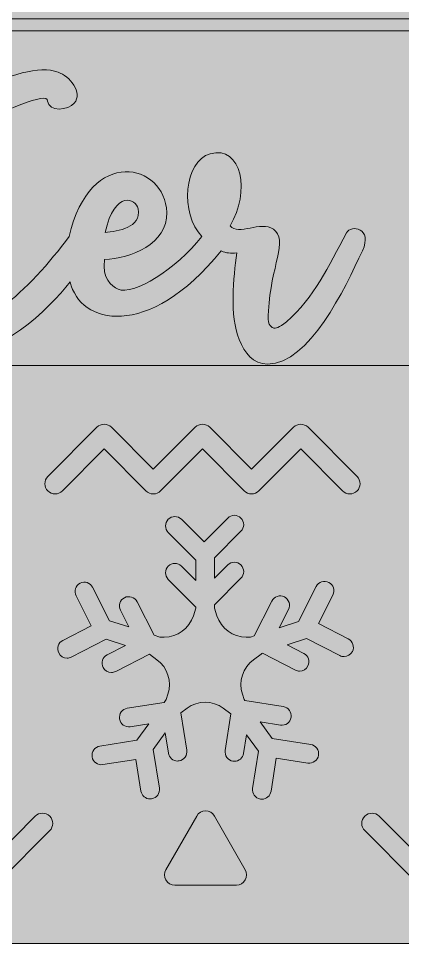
# Model space of a CAD drawing. Header units: inches. Extents: x 0 to 864, y 0 to 432.
# Drawn here: x 289.6 to 402, y 0 to 270.9 of the extents above; entities that cross this region are included whole.
import ezdxf

# ---------------------------------------------------------------- set-up
doc = ezdxf.new("R2010")
doc.units = ezdxf.units.IN
doc.header["$MEASUREMENT"] = 0
doc.layers.add('_U+0421_U+043B_U+043E_U+0439 1', color=7, linetype='Continuous')

# ---------------------------------------------------------------- blocks, each defined once
blk = doc.blocks.new('block 5')
at = {"layer": '_U+0421_U+043B_U+043E_U+0439 1', "true_color": 0x003a1e}
h = blk.add_hatch(color=118, dxfattribs=at)
h.dxf.hatch_style = 2
edge = h.paths.add_edge_path()
edge.add_spline(control_points=[(385.6, 208.14), (380.14, 198.15), (376.28, 189.33), (367.99, 182.07), (365.95, 180.34), (364.66, 180.01), (364.12, 180.29), (363.29, 180.72), (362.36, 181.24), (362.74, 185.3), (363.39, 198.27), (368.64, 206.11), (364.18, 209.21), (360.44, 211.8), (353.96, 207.2), (351.52, 210.22), (357.54, 220.12), (354.92, 233.83), (345.71, 231.31), (338.08, 229.22), (336.73, 213.73), (343.24, 207.07), (335.71, 197.53), (323.15, 189.61), (318.7, 191.66), (316.79, 192.55), (314.03, 194.76), (314.7, 200.38), (322.4, 200.61), (333.24, 204.9), (332.95, 214.11), (332.49, 228.56), (310.45, 233.86), (304.39, 207.03), (293.04, 191.92), (274.63, 173.09), (272.74, 191.82), (271.83, 201.14), (272.74, 213.28), (275.17, 239.43), (285.42, 243.64), (298.13, 249.78), (298.07, 246.74), (298.42, 243.48), (304.07, 243.99), (305.9, 246.16), (308.46, 249.18), (304.5, 254.09), (301.14, 255.21), (295.62, 257.31), (286.97, 254.29), (276.23, 249.83), (276.59, 253.86), (276.99, 256.99), (277.1, 258.82), (277.64, 266.93), (267.81, 266.65), (266.98, 260.12), (266.73, 257.26), (266.03, 252.12), (265.09, 245.21), (257.47, 242.32), (244.83, 238.17), (244.57, 245.93), (244.37, 249.36), (237.54, 249.84), (237.54, 244.85), (237.82, 231.07), (252.65, 232.56), (263.94, 236.24), (262.78, 226.34), (262.07, 220.45), (261.75, 210.99), (258.93, 205.49), (256.48, 200.46), (252.4, 195.74), (250.17, 193.15), (245.63, 188.1), (244.81, 191.38), (243.07, 197.26), (249.02, 205.8), (246.13, 215.89), (243.37, 226.03), (231.46, 232.37), (219.99, 215.1), (220.74, 219.82), (220.06, 221.25), (219.23, 221.72), (216.35, 223.36), (209.53, 223.14), (209.19, 219.45), (208.51, 214.33), (207.5, 211.05), (207.24, 206.99), (205.23, 203.08), (202.52, 198.05), (199.15, 194.16), (186.85, 179.73), (190.15, 195.9), (194.25, 214.72), (196.34, 222.91), (184.84, 224.36), (182.9, 217.72), (180.09, 210.37), (177.02, 179.73), (190.46, 179.73), (197.48, 179.73), (204, 188.03), (207.76, 193.98), (209.72, 189.96), (218.38, 193.44), (218.75, 198.09), (224.21, 211.28), (231.33, 217.06), (233.22, 216.63), (234.84, 216.25), (234.83, 209.49), (234.72, 207.38), (234.31, 200.65), (232.1, 192.94), (234.54, 186.6), (235.87, 183), (239.03, 179.78), (243.28, 179.78), (251.08, 179.78), (257.73, 189.18), (261.74, 195.85), (262.21, 187.72), (263.76, 176.67), (271.56, 174.3), (283.25, 170.75), (298.31, 185.79), (304.73, 193.81), (307.31, 181.39), (327.49, 176.35), (348.92, 202.89), (350.4, 202.08), (351.61, 202.18), (353.46, 202.27), (352.51, 195.02), (351.3, 183.91), (354.19, 176.92), (355.69, 172.93), (358.27, 169.72), (362.49, 169.72), (374.72, 169.72), (385.07, 191.82), (390.24, 202.91), (393.4, 209.57), (386.85, 210.65), (385.6, 208.14)], knot_values=[0, 0, 0, 0, 1, 1, 1, 2, 2, 2, 3, 3, 3, 4, 4, 4, 5, 5, 5, 6, 6, 6, 7, 7, 7, 8, 8, 8, 9, 9, 9, 10, 10, 10, 11, 11, 11, 12, 12, 12, 13, 13, 13, 14, 14, 14, 15, 15, 15, 16, 16, 16, 17, 17, 17, 18, 18, 18, 19, 19, 19, 20, 20, 20, 21, 21, 21, 22, 22, 22, 23, 23, 23, 24, 24, 24, 25, 25, 25, 26, 26, 26, 27, 27, 27, 28, 28, 28, 29, 29, 29, 30, 30, 30, 31, 31, 31, 32, 32, 32, 33, 33, 33, 34, 34, 34, 35, 35, 35, 36, 36, 36, 37, 37, 37, 38, 38, 38, 39, 39, 39, 40, 40, 40, 41, 41, 41, 42, 42, 42, 43, 43, 43, 44, 44, 44, 45, 45, 45, 46, 46, 46, 47, 47, 47, 48, 48, 48, 49, 49, 49, 50, 50, 50, 50], degree=3, periodic=1)
edge = h.paths.add_edge_path()
edge.add_spline(control_points=[(314.9, 208.24), (317.82, 220.91), (324.03, 218.21), (324.57, 215.16), (325.57, 209.49), (318.68, 208.74), (314.9, 208.24)], knot_values=[0, 0, 0, 0, 1, 1, 1, 2, 2, 2, 2], degree=3, periodic=1)
at = {"layer": '_U+0421_U+043B_U+043E_U+0439 1', "lineweight": 0}
for points, knots in [([(385.6, 208.14), (380.14, 198.15), (376.28, 189.33), (367.99, 182.07), (365.95, 180.34), (364.66, 180.01), (364.12, 180.29), (363.29, 180.72), (362.36, 181.24), (362.74, 185.3), (363.39, 198.27), (368.64, 206.11), (364.18, 209.21), (360.44, 211.8), (353.96, 207.2), (351.52, 210.22), (357.54, 220.12), (354.92, 233.83), (345.71, 231.31), (338.08, 229.22), (336.73, 213.73), (343.24, 207.07), (335.71, 197.53), (323.15, 189.61), (318.7, 191.66), (316.79, 192.55), (314.03, 194.76), (314.7, 200.38), (322.4, 200.61), (333.24, 204.9), (332.95, 214.11), (332.49, 228.56), (310.45, 233.86), (304.39, 207.03), (293.04, 191.92), (274.63, 173.09), (272.74, 191.82), (271.83, 201.14), (272.74, 213.28), (275.17, 239.43), (285.42, 243.64), (298.13, 249.78), (298.07, 246.74), (298.42, 243.48), (304.07, 243.99), (305.9, 246.16), (308.46, 249.18), (304.5, 254.09), (301.14, 255.21), (295.62, 257.31), (286.97, 254.29), (276.23, 249.83), (276.59, 253.86), (276.99, 256.99), (277.1, 258.82), (277.64, 266.93), (267.81, 266.65), (266.98, 260.12), (266.73, 257.26), (266.03, 252.12), (265.09, 245.21), (257.47, 242.32), (244.83, 238.17), (244.57, 245.93), (244.37, 249.36), (237.54, 249.84), (237.54, 244.85), (237.82, 231.07), (252.65, 232.56), (263.94, 236.24), (262.78, 226.34), (262.07, 220.45), (261.75, 210.99), (258.93, 205.49), (256.48, 200.46), (252.4, 195.74), (250.17, 193.15), (245.63, 188.1), (244.81, 191.38), (243.07, 197.26), (249.02, 205.8), (246.13, 215.89), (243.37, 226.03), (231.46, 232.37), (219.99, 215.1), (220.74, 219.82), (220.06, 221.25), (219.23, 221.72), (216.35, 223.36), (209.53, 223.14), (209.19, 219.45), (208.51, 214.33), (207.5, 211.05), (207.24, 206.99), (205.23, 203.08), (202.52, 198.05), (199.15, 194.16), (186.85, 179.73), (190.15, 195.9), (194.25, 214.72), (196.34, 222.91), (184.84, 224.36), (182.9, 217.72), (180.09, 210.37), (177.02, 179.73), (190.46, 179.73), (197.48, 179.73), (204, 188.03), (207.76, 193.98), (209.72, 189.96), (218.38, 193.44), (218.75, 198.09), (224.21, 211.28), (231.33, 217.06), (233.22, 216.63), (234.84, 216.25), (234.83, 209.49), (234.72, 207.38), (234.31, 200.65), (232.1, 192.94), (234.54, 186.6), (235.87, 183), (239.03, 179.78), (243.28, 179.78), (251.08, 179.78), (257.73, 189.18), (261.74, 195.85), (262.21, 187.72), (263.76, 176.67), (271.56, 174.3), (283.25, 170.75), (298.31, 185.79), (304.73, 193.81), (307.31, 181.39), (327.49, 176.35), (348.92, 202.89), (350.4, 202.08), (351.61, 202.18), (353.46, 202.27), (352.51, 195.02), (351.3, 183.91), (354.19, 176.92), (355.69, 172.93), (358.27, 169.72), (362.49, 169.72), (374.72, 169.72), (385.07, 191.82), (390.24, 202.91), (393.4, 209.57), (386.85, 210.65), (385.6, 208.14)], [0, 0, 0, 0, 1, 1, 1, 2, 2, 2, 3, 3, 3, 4, 4, 4, 5, 5, 5, 6, 6, 6, 7, 7, 7, 8, 8, 8, 9, 9, 9, 10, 10, 10, 11, 11, 11, 12, 12, 12, 13, 13, 13, 14, 14, 14, 15, 15, 15, 16, 16, 16, 17, 17, 17, 18, 18, 18, 19, 19, 19, 20, 20, 20, 21, 21, 21, 22, 22, 22, 23, 23, 23, 24, 24, 24, 25, 25, 25, 26, 26, 26, 27, 27, 27, 28, 28, 28, 29, 29, 29, 30, 30, 30, 31, 31, 31, 32, 32, 32, 33, 33, 33, 34, 34, 34, 35, 35, 35, 36, 36, 36, 37, 37, 37, 38, 38, 38, 39, 39, 39, 40, 40, 40, 41, 41, 41, 42, 42, 42, 43, 43, 43, 44, 44, 44, 45, 45, 45, 46, 46, 46, 47, 47, 47, 48, 48, 48, 49, 49, 49, 50, 50, 50, 50]), ([(314.9, 208.24), (317.82, 220.91), (324.03, 218.21), (324.57, 215.16), (325.57, 209.49), (318.68, 208.74), (314.9, 208.24)], [0, 0, 0, 0, 1, 1, 1, 2, 2, 2, 2])]:
    blk.add_open_spline(points, degree=3, knots=knots, dxfattribs=at)

msp = doc.modelspace()

# ---------------------------------------------------------------- hatches: boundary and pattern name
at = {"layer": '_U+0421_U+043B_U+043E_U+0439 1', "true_color": 0xe8c792}
h = msp.add_hatch(color=31, dxfattribs=at)
h.dxf.hatch_style = 2
h.paths.add_polyline_path([(0, 432), (864, 432), (864, 0), (0, 0)])
at = {"layer": '_U+0421_U+043B_U+043E_U+0439 1', "true_color": 0xfff6e6}
h = msp.add_hatch(color=7, dxfattribs=at)
h.dxf.hatch_style = 2
h.paths.add_polyline_path([(0, 270.84), (864, 270.84), (864, 169.33), (0, 169.33)])

# ---------------------------------------------------------------- linework, layer by layer
at = {"layer": '_U+0421_U+043B_U+043E_U+0439 1', "lineweight": 0}
for points in [[(0, 432), (864, 432), (864, 0), (0, 0), (0, 432)], [(0, 270.84), (864, 270.84), (864, 169.33), (0, 169.33), (0, 270.84)], [(0, 267.33), (0, 0), (864, 0), (864, 267.33), (0, 267.33)]]:
    msp.add_lwpolyline(points, dxfattribs=at)
for points, knots in [([(388.67, 132.55), (388.08, 131.96), (387.32, 131.67), (386.55, 131.67), (385.78, 131.67), (385.01, 131.97), (384.43, 132.55), (384.43, 132.55), (372.19, 144.84), (372.19, 144.84), (372.19, 144.84), (359.95, 132.55), (359.95, 132.55), (359.36, 131.97), (358.59, 131.67), (357.82, 131.67), (357.81, 131.67), (357.81, 131.67), (357.8, 131.67), (357.79, 131.67), (357.78, 131.67), (357.78, 131.67), (357.01, 131.67), (356.24, 131.97), (355.65, 132.55), (355.65, 132.55), (343.41, 144.84), (343.41, 144.84), (343.41, 144.84), (331.17, 132.55), (331.17, 132.55), (330.59, 131.97), (329.82, 131.67), (329.05, 131.67), (329.04, 131.67), (329.03, 131.67), (329.03, 131.67), (329.02, 131.67), (329.01, 131.67), (329, 131.67), (328.23, 131.67), (327.46, 131.97), (326.88, 132.55), (326.88, 132.55), (314.64, 144.84), (314.64, 144.84), (314.64, 144.84), (302.4, 132.55), (302.4, 132.55), (301.81, 131.97), (301.04, 131.67), (300.27, 131.67), (299.51, 131.67), (298.74, 131.96), (298.16, 132.55), (296.98, 133.71), (296.98, 135.61), (298.15, 136.79), (298.15, 136.79), (312.49, 151.19), (312.49, 151.19), (313.08, 151.78), (313.86, 152.08), (314.64, 152.07), (315.42, 152.08), (316.19, 151.78), (316.79, 151.19), (316.79, 151.19), (329.03, 138.9), (329.03, 138.9), (329.03, 138.9), (341.26, 151.19), (341.26, 151.19), (341.86, 151.78), (342.64, 152.07), (343.41, 152.07), (344.19, 152.08), (344.97, 151.78), (345.56, 151.19), (345.56, 151.19), (357.8, 138.9), (357.8, 138.9), (357.8, 138.9), (370.04, 151.19), (370.04, 151.19), (370.63, 151.78), (371.41, 152.08), (372.19, 152.07), (372.96, 152.08), (373.74, 151.78), (374.34, 151.19), (374.34, 151.19), (388.68, 136.79), (388.68, 136.79), (389.85, 135.61), (389.84, 133.71), (388.67, 132.55)], [0, 0, 0, 0, 1, 1, 1, 2, 2, 2, 3, 3, 3, 4, 4, 4, 5, 5, 5, 6, 6, 6, 7, 7, 7, 8, 8, 8, 9, 9, 9, 10, 10, 10, 11, 11, 11, 12, 12, 12, 13, 13, 13, 14, 14, 14, 15, 15, 15, 16, 16, 16, 17, 17, 17, 18, 18, 18, 19, 19, 19, 20, 20, 20, 21, 21, 21, 22, 22, 22, 23, 23, 23, 24, 24, 24, 25, 25, 25, 26, 26, 26, 27, 27, 27, 28, 28, 28, 29, 29, 29, 30, 30, 30, 31, 31, 31, 32, 32, 32, 32]), ([(387.3, 85.53), (386.82, 84.58), (385.86, 84.03), (384.86, 84.03), (384.45, 84.03), (384.02, 84.13), (383.63, 84.33), (383.63, 84.33), (373.87, 89.32), (373.87, 89.32), (373.87, 89.32), (368.23, 87.48), (368.23, 87.48), (368.23, 87.48), (373.11, 84.98), (373.11, 84.98), (374.46, 84.29), (374.99, 82.64), (374.31, 81.29), (373.82, 80.34), (372.86, 79.79), (371.87, 79.79), (371.45, 79.79), (371.03, 79.89), (370.63, 80.09), (370.63, 80.09), (360.95, 85.04), (360.95, 85.04), (360.86, 84.95), (360.76, 84.86), (360.65, 84.78), (360.65, 84.78), (358.39, 83.13), (358.39, 83.13), (355.22, 80.82), (353.91, 76.75), (355.12, 73.01), (355.12, 73.01), (355.63, 71.42), (355.63, 71.42), (355.63, 71.42), (355.8, 71.18), (355.8, 71.18), (355.8, 71.18), (367.09, 69.39), (367.09, 69.39), (368.58, 69.15), (369.6, 67.74), (369.36, 66.25), (369.12, 64.75), (367.73, 63.73), (366.23, 63.97), (366.23, 63.97), (360.34, 64.9), (360.34, 64.9), (360.34, 64.9), (363.83, 60.08), (363.83, 60.08), (363.83, 60.08), (375.12, 58.29), (375.12, 58.29), (376.61, 58.05), (377.63, 56.64), (377.39, 55.15), (377.16, 53.65), (375.76, 52.63), (374.27, 52.86), (374.27, 52.86), (365.04, 54.33), (365.04, 54.33), (365.04, 54.33), (363.5, 44.59), (363.5, 44.59), (363.28, 43.23), (362.12, 42.27), (360.8, 42.27), (360.66, 42.27), (360.52, 42.28), (360.37, 42.3), (358.88, 42.54), (357.86, 43.95), (358.1, 45.44), (358.1, 45.44), (359.81, 56.3), (359.81, 56.3), (359.81, 56.3), (356.32, 61.12), (356.32, 61.12), (356.32, 61.12), (355.46, 55.69), (355.46, 55.69), (355.25, 54.34), (354.09, 53.37), (352.77, 53.37), (352.63, 53.37), (352.48, 53.38), (352.34, 53.4), (350.85, 53.64), (349.83, 55.05), (350.07, 56.55), (350.07, 56.55), (351.76, 67.28), (351.76, 67.28), (351.76, 67.28), (349.51, 68.92), (349.51, 68.92), (346.34, 71.23), (342.08, 71.23), (338.91, 68.92), (338.91, 68.92), (337.1, 67.6), (337.1, 67.6), (337.1, 67.6), (338.84, 56.62), (338.84, 56.62), (339.07, 55.12), (338.06, 53.72), (336.56, 53.48), (336.42, 53.46), (336.28, 53.45), (336.13, 53.45), (334.81, 53.45), (333.65, 54.41), (333.44, 55.76), (333.44, 55.76), (332.5, 61.68), (332.5, 61.68), (332.5, 61.68), (329.02, 56.85), (329.02, 56.85), (329.02, 56.85), (330.8, 45.52), (330.8, 45.52), (331.04, 44.02), (330.02, 42.62), (328.53, 42.38), (328.39, 42.35), (328.24, 42.34), (328.1, 42.34), (326.78, 42.34), (325.62, 43.31), (325.4, 44.66), (325.4, 44.66), (323.94, 53.93), (323.94, 53.93), (323.94, 53.93), (314.24, 52.38), (314.24, 52.38), (312.74, 52.15), (311.34, 53.17), (311.11, 54.67), (310.87, 56.16), (311.89, 57.57), (313.38, 57.81), (313.38, 57.81), (324.19, 59.53), (324.19, 59.53), (324.19, 59.53), (327.68, 64.35), (327.68, 64.35), (327.68, 64.35), (322.27, 63.49), (322.27, 63.49), (320.78, 63.25), (319.38, 64.27), (319.14, 65.77), (318.9, 67.27), (319.92, 68.67), (321.41, 68.91), (321.41, 68.91), (332.22, 70.63), (332.22, 70.63), (332.22, 70.63), (332.79, 71.42), (332.79, 71.42), (332.79, 71.42), (333.31, 73.01), (333.31, 73.01), (334.52, 76.75), (333.21, 80.82), (330.04, 83.13), (330.04, 83.13), (327.88, 84.7), (327.88, 84.7), (327.88, 84.7), (318.01, 79.66), (318.01, 79.66), (317.62, 79.45), (317.19, 79.36), (316.78, 79.36), (315.78, 79.36), (314.82, 79.9), (314.34, 80.85), (313.65, 82.21), (314.19, 83.86), (315.53, 84.55), (315.53, 84.55), (320.85, 87.26), (320.85, 87.26), (320.85, 87.26), (315.2, 89.11), (315.2, 89.11), (315.2, 89.11), (305.02, 83.9), (305.02, 83.9), (304.62, 83.69), (304.2, 83.6), (303.78, 83.6), (302.78, 83.6), (301.82, 84.14), (301.34, 85.09), (300.66, 86.45), (301.19, 88.1), (302.54, 88.79), (302.54, 88.79), (310.86, 93.05), (310.86, 93.05), (310.86, 93.05), (306.4, 101.84), (306.4, 101.84), (305.72, 103.19), (306.25, 104.84), (307.6, 105.53), (308.94, 106.22), (310.59, 105.68), (311.27, 104.33), (311.27, 104.33), (316.24, 94.54), (316.24, 94.54), (316.24, 94.54), (321.89, 92.7), (321.89, 92.7), (321.89, 92.7), (319.4, 97.6), (319.4, 97.6), (318.71, 98.95), (319.25, 100.6), (320.59, 101.29), (321.94, 101.98), (323.58, 101.44), (324.27, 100.09), (324.27, 100.09), (329.24, 90.3), (329.24, 90.3), (329.24, 90.3), (330.94, 89.74), (330.94, 89.74), (330.94, 89.74), (332.18, 89.74), (332.18, 89.74), (336.09, 89.74), (339.54, 92.26), (340.75, 96), (340.75, 96), (341.48, 98.25), (341.48, 98.25), (341.48, 98.25), (341.48, 98.54), (341.48, 98.54), (341.48, 98.54), (333.4, 106.66), (333.4, 106.66), (332.33, 107.73), (332.33, 109.47), (333.4, 110.54), (334.46, 111.61), (336.19, 111.61), (337.26, 110.54), (337.26, 110.54), (341.48, 106.3), (341.48, 106.3), (341.48, 106.3), (341.48, 112.26), (341.48, 112.26), (341.48, 112.26), (333.4, 120.38), (333.4, 120.38), (332.33, 121.45), (332.33, 123.19), (333.4, 124.26), (334.46, 125.33), (336.19, 125.33), (337.26, 124.26), (337.26, 124.26), (343.87, 117.63), (343.87, 117.63), (343.87, 117.63), (350.82, 124.6), (350.82, 124.6), (351.89, 125.68), (353.62, 125.68), (354.68, 124.6), (355.75, 123.53), (355.75, 121.8), (354.68, 120.72), (354.68, 120.72), (346.94, 112.95), (346.94, 112.95), (346.94, 112.95), (346.94, 106.99), (346.94, 106.99), (346.94, 106.99), (350.82, 110.88), (350.82, 110.88), (351.89, 111.95), (353.62, 111.95), (354.68, 110.88), (355.75, 109.81), (355.75, 108.07), (354.68, 107), (354.68, 107), (346.94, 99.23), (346.94, 99.23), (346.94, 99.23), (346.94, 98.25), (346.94, 98.25), (346.94, 98.25), (347.67, 96), (347.67, 96), (348.88, 92.26), (352.33, 89.74), (356.25, 89.74), (356.25, 89.74), (357.49, 89.74), (357.49, 89.74), (357.49, 89.74), (358.54, 90.09), (358.54, 90.09), (358.54, 90.09), (363.72, 100.31), (363.72, 100.31), (364.41, 101.66), (366.06, 102.2), (367.4, 101.51), (368.75, 100.82), (369.28, 99.17), (368.59, 97.82), (368.59, 97.82), (365.89, 92.48), (365.89, 92.48), (365.89, 92.48), (371.53, 94.33), (371.53, 94.33), (371.53, 94.33), (376.72, 104.55), (376.72, 104.55), (377.41, 105.9), (379.05, 106.44), (380.4, 105.75), (381.74, 105.06), (382.28, 103.41), (381.59, 102.06), (381.59, 102.06), (377.35, 93.7), (377.35, 93.7), (377.35, 93.7), (386.1, 89.22), (386.1, 89.22), (387.45, 88.53), (387.99, 86.88), (387.3, 85.53)], [0, 0, 0, 0, 1, 1, 1, 2, 2, 2, 3, 3, 3, 4, 4, 4, 5, 5, 5, 6, 6, 6, 7, 7, 7, 8, 8, 8, 9, 9, 9, 10, 10, 10, 11, 11, 11, 12, 12, 12, 13, 13, 13, 14, 14, 14, 15, 15, 15, 16, 16, 16, 17, 17, 17, 18, 18, 18, 19, 19, 19, 20, 20, 20, 21, 21, 21, 22, 22, 22, 23, 23, 23, 24, 24, 24, 25, 25, 25, 26, 26, 26, 27, 27, 27, 28, 28, 28, 29, 29, 29, 30, 30, 30, 31, 31, 31, 32, 32, 32, 33, 33, 33, 34, 34, 34, 35, 35, 35, 36, 36, 36, 37, 37, 37, 38, 38, 38, 39, 39, 39, 40, 40, 40, 41, 41, 41, 42, 42, 42, 43, 43, 43, 44, 44, 44, 45, 45, 45, 46, 46, 46, 47, 47, 47, 48, 48, 48, 49, 49, 49, 50, 50, 50, 51, 51, 51, 52, 52, 52, 53, 53, 53, 54, 54, 54, 55, 55, 55, 56, 56, 56, 57, 57, 57, 58, 58, 58, 59, 59, 59, 60, 60, 60, 61, 61, 61, 62, 62, 62, 63, 63, 63, 64, 64, 64, 65, 65, 65, 66, 66, 66, 67, 67, 67, 68, 68, 68, 69, 69, 69, 70, 70, 70, 71, 71, 71, 72, 72, 72, 73, 73, 73, 74, 74, 74, 75, 75, 75, 76, 76, 76, 77, 77, 77, 78, 78, 78, 79, 79, 79, 80, 80, 80, 81, 81, 81, 82, 82, 82, 83, 83, 83, 84, 84, 84, 85, 85, 85, 86, 86, 86, 87, 87, 87, 88, 88, 88, 89, 89, 89, 90, 90, 90, 91, 91, 91, 92, 92, 92, 93, 93, 93, 94, 94, 94, 95, 95, 95, 96, 96, 96, 97, 97, 97, 98, 98, 98, 99, 99, 99, 100, 100, 100, 101, 101, 101, 102, 102, 102, 103, 103, 103, 104, 104, 104, 105, 105, 105, 106, 106, 106, 107, 107, 107, 108, 108, 108, 109, 109, 109, 110, 110, 110, 111, 111, 111, 112, 112, 112, 113, 113, 113, 114, 114, 114, 115, 115, 115, 116, 116, 116, 117, 117, 117, 118, 118, 118, 119, 119, 119, 120, 120, 120, 120]), ([(298.7, 33.05), (298.7, 33.05), (284.35, 18.65), (284.35, 18.65), (283.77, 18.06), (283, 17.77), (282.23, 17.77), (282.22, 17.77), (282.21, 17.77), (282.21, 17.77), (282.2, 17.77), (282.19, 17.77), (282.18, 17.77), (281.41, 17.77), (280.65, 18.06), (280.06, 18.65), (280.06, 18.65), (267.82, 30.94), (267.82, 30.94), (267.82, 30.94), (255.58, 18.65), (255.58, 18.65), (255, 18.06), (254.23, 17.77), (253.46, 17.77), (253.45, 17.77), (253.44, 17.77), (253.43, 17.77), (253.42, 17.77), (253.42, 17.77), (253.41, 17.77), (252.64, 17.77), (251.87, 18.06), (251.28, 18.65), (251.28, 18.65), (239.04, 30.94), (239.04, 30.94), (239.04, 30.94), (226.81, 18.65), (226.81, 18.65), (226.22, 18.06), (225.45, 17.77), (224.68, 17.77), (224.67, 17.77), (224.66, 17.77), (224.66, 17.77), (224.65, 17.77), (224.64, 17.77), (224.64, 17.77), (223.87, 17.77), (223.1, 18.06), (222.51, 18.65), (222.51, 18.65), (208.17, 33.05), (208.17, 33.05), (207, 34.23), (207, 36.13), (208.18, 37.29), (209.35, 38.46), (211.25, 38.46), (212.42, 37.29), (212.42, 37.29), (224.66, 25), (224.66, 25), (224.66, 25), (236.9, 37.29), (236.9, 37.29), (237.49, 37.88), (238.27, 38.17), (239.04, 38.17), (239.82, 38.17), (240.6, 37.88), (241.19, 37.29), (241.19, 37.29), (253.43, 24.99), (253.43, 24.99), (253.43, 24.99), (265.67, 37.29), (265.67, 37.29), (266.26, 37.88), (267.04, 38.17), (267.82, 38.17), (268.6, 38.17), (269.38, 37.88), (269.97, 37.29), (269.97, 37.29), (282.21, 25), (282.21, 25), (282.21, 25), (294.44, 37.29), (294.44, 37.29), (295.61, 38.46), (297.51, 38.46), (298.69, 37.29), (299.86, 36.13), (299.87, 34.23), (298.7, 33.05)], [0, 0, 0, 0, 1, 1, 1, 2, 2, 2, 3, 3, 3, 4, 4, 4, 5, 5, 5, 6, 6, 6, 7, 7, 7, 8, 8, 8, 9, 9, 9, 10, 10, 10, 11, 11, 11, 12, 12, 12, 13, 13, 13, 14, 14, 14, 15, 15, 15, 16, 16, 16, 17, 17, 17, 18, 18, 18, 19, 19, 19, 20, 20, 20, 21, 21, 21, 22, 22, 22, 23, 23, 23, 24, 24, 24, 25, 25, 25, 26, 26, 26, 27, 27, 27, 28, 28, 28, 29, 29, 29, 30, 30, 30, 31, 31, 31, 32, 32, 32, 32]), ([(355.95, 18.61), (355.41, 17.69), (354.42, 17.12), (353.35, 17.12), (353.35, 17.12), (335.29, 17.12), (335.29, 17.12), (334.22, 17.12), (333.23, 17.69), (332.7, 18.61), (332.16, 19.54), (332.16, 20.68), (332.69, 21.61), (332.69, 21.61), (341.72, 37.32), (341.72, 37.32), (342.26, 38.25), (343.25, 38.82), (344.32, 38.82), (345.4, 38.82), (346.39, 38.25), (346.92, 37.32), (346.92, 37.32), (355.95, 21.61), (355.95, 21.61), (356.49, 20.68), (356.48, 19.54), (355.95, 18.61)], [0, 0, 0, 0, 1, 1, 1, 2, 2, 2, 3, 3, 3, 4, 4, 4, 5, 5, 5, 6, 6, 6, 7, 7, 7, 8, 8, 8, 9, 9, 9, 9]), ([(481.46, 33.05), (481.46, 33.05), (467.11, 18.65), (467.11, 18.65), (466.53, 18.06), (465.76, 17.77), (464.99, 17.77), (464.98, 17.77), (464.97, 17.77), (464.97, 17.77), (464.96, 17.77), (464.95, 17.77), (464.94, 17.77), (464.17, 17.77), (463.4, 18.06), (462.82, 18.65), (462.82, 18.65), (450.58, 30.94), (450.58, 30.94), (450.58, 30.94), (438.34, 18.65), (438.34, 18.65), (437.75, 18.06), (436.98, 17.77), (436.21, 17.77), (436.21, 17.77), (436.2, 17.77), (436.19, 17.77), (436.18, 17.77), (436.18, 17.77), (436.17, 17.77), (435.4, 17.77), (434.63, 18.06), (434.04, 18.65), (434.04, 18.65), (421.8, 30.94), (421.8, 30.94), (421.8, 30.94), (409.57, 18.65), (409.57, 18.65), (408.98, 18.06), (408.21, 17.77), (407.44, 17.77), (407.43, 17.77), (407.42, 17.77), (407.42, 17.77), (407.41, 17.77), (407.4, 17.77), (407.39, 17.77), (406.62, 17.77), (405.85, 18.06), (405.27, 18.65), (405.27, 18.65), (390.93, 33.05), (390.93, 33.05), (389.76, 34.23), (389.76, 36.13), (390.93, 37.29), (392.11, 38.46), (394.01, 38.46), (395.18, 37.29), (395.18, 37.29), (407.42, 24.99), (407.42, 24.99), (407.42, 24.99), (419.66, 37.29), (419.66, 37.29), (420.25, 37.88), (421.03, 38.17), (421.8, 38.17), (422.58, 38.17), (423.36, 37.88), (423.95, 37.29), (423.95, 37.29), (436.19, 25), (436.19, 25), (436.19, 25), (448.43, 37.29), (448.43, 37.29), (449.02, 37.88), (449.8, 38.17), (450.58, 38.17), (451.36, 38.17), (452.14, 37.88), (452.73, 37.29), (452.73, 37.29), (464.97, 24.99), (464.97, 24.99), (464.97, 24.99), (477.2, 37.29), (477.2, 37.29), (478.37, 38.46), (480.27, 38.46), (481.45, 37.29), (482.62, 36.13), (482.63, 34.23), (481.46, 33.05)], [0, 0, 0, 0, 1, 1, 1, 2, 2, 2, 3, 3, 3, 4, 4, 4, 5, 5, 5, 6, 6, 6, 7, 7, 7, 8, 8, 8, 9, 9, 9, 10, 10, 10, 11, 11, 11, 12, 12, 12, 13, 13, 13, 14, 14, 14, 15, 15, 15, 16, 16, 16, 17, 17, 17, 18, 18, 18, 19, 19, 19, 20, 20, 20, 21, 21, 21, 22, 22, 22, 23, 23, 23, 24, 24, 24, 25, 25, 25, 26, 26, 26, 27, 27, 27, 28, 28, 28, 29, 29, 29, 30, 30, 30, 31, 31, 31, 32, 32, 32, 32])]:
    msp.add_open_spline(points, degree=3, knots=knots, dxfattribs=at)

# ---------------------------------------------------------------- block references
at = {"layer": '_U+0421_U+043B_U+043E_U+0439 1'}
msp.add_blockref('block 5', (0, 0), dxfattribs=at)

doc.saveas('drawing.dxf')
